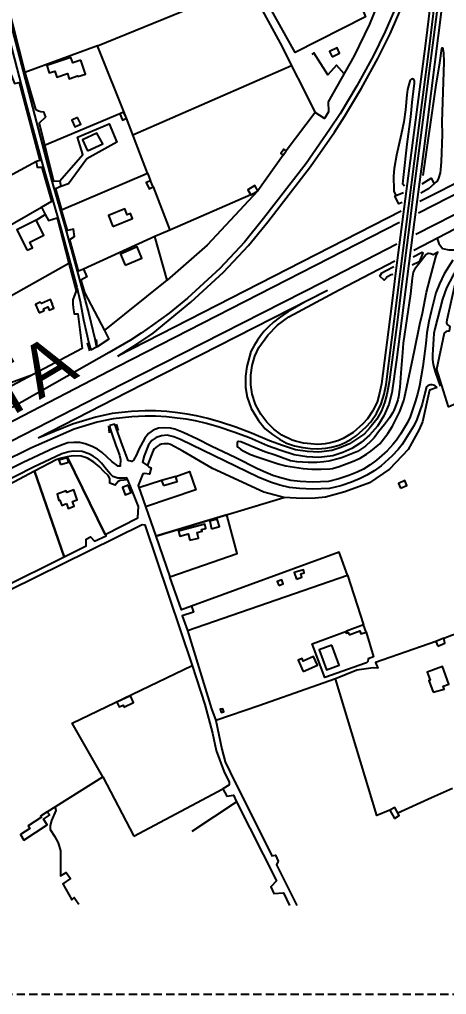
# Model space of a CAD drawing. Header units: millimetres. Extents: x 487814 to 495125, y 4392873 to 4398925.
# Drawn here: x 491263 to 491590, y 4394637 to 4395383 of the extents above; entities that cross this region are included whole.
import ezdxf

# ---------------------------------------------------------------- set-up
doc = ezdxf.new("R2010")
doc.units = ezdxf.units.MM
doc.linetypes.add('TRAZOS2', pattern=[9.525, 6.35, -3.175])
for name, color, linetype in [('Cartografia_Base', 8, 'Continuous'), ('Texto_Cartografia_Territorial', 7, 'Continuous'), ('Tramo_MT__15_S_E_Trazado', 5, 'TRAZOS2')]:
    doc.layers.add(name, color=color, linetype=linetype)
doc.styles.get("Standard").update_dxf_attribs({"font": 'arial.ttf'})

msp = doc.modelspace()

# ---------------------------------------------------------------- linework, layer by layer
at = {"layer": 'Cartografia_Base'}
for p, q in [((491323.04, 4395362.76, 116.79), (491438.24, 4395409.84, 117.08)), ((491471.6, 4395347.59, 115.68), (491350.24, 4395294.38, 114.77)), ((491340.09, 4395310.69, 116.67), (491282.63, 4395286.45, 116.44)), ((491489.64, 4395311.85, 116.75), (491467.37, 4395282.53, 117.02)), ((491702.37, 4395311.2, 113.37), (491569.7, 4395243.57, 113.64)), ((491361.45, 4395265.27, 115.53), (491363.64, 4395259.61, 115.99)), ((491365.75, 4395254.93, 115.57), (491378.37, 4395221.77, 115.71)), ((491440.37, 4395248.7, 117.51), (491378.37, 4395221.77, 115.71)), ((491280.35, 4395239.33, 115.59), (491283.16, 4395233.82, 115.64)), ((491276.24, 4395229.54, 115.68), (491283.16, 4395233.82, 115.64)), ((491555.34, 4395236.29, 113.71), (491338.52, 4395125.5, 114.47)), ((491378.37, 4395221.77, 115.71), (491366.92, 4395216.8, 115.38)), ((491248.27, 4395166.92, 115.44), (491301.06, 4395196.61, 115.73)), ((491307.95, 4395175.42, 113.84), (491306.89, 4395175.23, 113.86)), ((491315.28, 4395135.52, 110.92), (491316.93, 4395129.56, 113.44)), ((491322.44, 4395132.27, 109.49), (491318.01, 4395130.09, 108.58)), ((491272.87, 4395110.79, 113.51), (491234.32, 4395097.04, 114.65)), ((491331.39, 4395072.2, 113.4), (491331.96, 4395066.77, 109.77)), ((491336.43, 4395073.28, 108.16), (491332.3, 4395072.39, 108.34)), ((491337.34, 4395073.48, 113.52), (491338.97, 4395068.42, 109.51)), ((491371.96, 4395030.21, 112.81), (491354.82, 4395024.75, 112.8)), ((491514.29, 4394957.81, 109.75), (491526.61, 4394919.79, 109.27)), ((491351, 4394758.3, 108.5), (491419, 4394794.29, 109.61)), ((491395.63, 4394761.92, 109.61), (491429.54, 4394784.56, 109.61))]:
    msp.add_line(p, q, dxfattribs=at)
for points in [[(491361.16, 4395545.51, 118.05), (491359.58, 4395549.08, 117.96), (491334.83, 4395531.15, 117.66), (491303.08, 4395509.17, 117.33), (491269.76, 4395486.59, 117.01), (491239.93, 4395466.65, 116.73), (491239.11, 4395463.96, 116.44), (491238.04, 4395458.43, 116.75), (491237.89, 4395454.41, 116.77), (491238.17, 4395450.6, 116.77), (491238.94, 4395448.81, 117.01), (491247.38, 4395415.29, 116.63), (491256.52, 4395380.03, 116.4), (491273.49, 4395315.91, 115.6), (491288.2, 4395259.33, 115.01), (491298.58, 4395223.06, 115.03), (491316.49, 4395157.64, 111.98), (491321.09, 4395138.57, 109.01), (491322.44, 4395132.27, 108.56)], [(491552.83, 4395547.25, 117.44), (491569.42, 4395488.32, 117.44), (491566.81, 4395477.51, 117.13), (491558.43, 4395449.86, 116.6), (491550, 4395425.84, 115.87), (491531.19, 4395379.46, 114.46), (491519.45, 4395355.24, 114), (491499.65, 4395319.84, 114.38), (491499.74, 4395312.17, 113.7), (491496.62, 4395307.25, 113.55), (491489.64, 4395311.85, 116.75)], [(491347.82, 4395532.88, 119.11), (491324.18, 4395517.97, 119.08), (491272.6, 4395479.19, 118.2), (491243.14, 4395456.41, 118.2), (491239.76, 4395453.23, 118.24), (491239.57, 4395450.29, 118.24), (491248.38, 4395417.2, 117.93), (491267.54, 4395342.37, 117.27)], [(491481.58, 4395499.07, 115.91), (491527.99, 4395384.85, 114), (491474.3, 4395357.63, 115.45), (491435.97, 4395426.23, 116.37), (491391.5, 4395503.07, 118.96)], [(492093.9, 4395503.3, 114.29), (491941.74, 4395425.64, 113.94), (491681.39, 4395292.23, 113.37), (491649.42, 4395276.08, 113.56), (491568.62, 4395234.86, 113.67)], [(492093.9, 4395487.78, 114.5), (492024.84, 4395452.57, 114.13), (491963.94, 4395421.17, 114.13), (491893.28, 4395385.27, 113.75), (491826.29, 4395350.94, 113.56), (491753.4, 4395313.84, 113.37), (491624.35, 4395247.68, 113.56), (491566.57, 4395218.35, 113.76)], [(491499.01, 4395175.56, 114.2), (491481.98, 4395166.83, 114.51), (491468.63, 4395159.32, 114.28), (491462.14, 4395154.75, 114.03), (491457.85, 4395151.35, 114.05), (491453.79, 4395147.76, 114.22), (491450.62, 4395144.5, 114.22), (491447.82, 4395141.03, 114.24), (491445.45, 4395137.55, 114.32), (491442.96, 4395133.55, 114.32), (491440.5, 4395128.92, 114.32), (491437.29, 4395117.56, 114.34), (491436.26, 4395110.2, 114.61), (491436.37, 4395101.49, 114.42), (491437.6, 4395094.11, 114.55), (491440.62, 4395085.39, 114.68), (491446.31, 4395076.23, 114.59), (491451.44, 4395069.91, 114.49), (491456.93, 4395065.48, 114.49), (491462.21, 4395061.87, 114.59), (491467.66, 4395058.92, 114.64), (491473.73, 4395056.91, 114.66), (491480.05, 4395055.44, 114.74), (491485.98, 4395054.79, 115.18), (491491.65, 4395054.42, 115.67), (491497.67, 4395054.95, 115.79), (491502.14, 4395055.7, 115.86), (491508.02, 4395057.28, 116.02), (491512.51, 4395059.27, 116.07), (491517.09, 4395061.9, 116.47), (491520.89, 4395064.31, 116.47), (491528.59, 4395071.23, 116.78), (491532.3, 4395075.22, 116.84), (491536.49, 4395081.48, 117.16), (491540.21, 4395088.83, 117.37), (491542.28, 4395096.23, 117.66), (491543.79, 4395103.77, 117.68), (491565.62, 4395274.63, 120.08), (491577.42, 4395364.19, 117.37), (491588.04, 4395453.38, 116.38)], [(491438.24, 4395409.84, 117.08), (491462.92, 4395364.8, 116.18), (491489.64, 4395311.85, 116.75)], [(491579.81, 4395413.12, 116.47), (491573.96, 4395364.61, 117.37), (491562.15, 4395274.97, 120.08), (491551.63, 4395192.9, 120.77), (491548.04, 4395163.73, 119.85), (491540.35, 4395104.33, 117.68), (491538.89, 4395097.03, 117.66), (491536.95, 4395090.09, 117.37), (491533.48, 4395083.24, 117.16), (491529.56, 4395077.38, 116.84), (491526.13, 4395073.7, 116.78), (491518.78, 4395067.09, 116.47), (491510.93, 4395062.37, 116.07), (491506.85, 4395060.57, 116.02), (491501.39, 4395059.1, 115.86), (491497.23, 4395058.4, 115.79), (491491.61, 4395057.91, 115.67), (491486.26, 4395058.25, 115.18), (491480.64, 4395058.87, 114.74), (491474.67, 4395060.26, 114.66), (491471.94, 4395061.16, 114.65), (491464.22, 4395065.07, 114.51), (491458.01, 4395069.59, 114.44), (491452.54, 4395074.98, 114.37), (491447.95, 4395081.13, 114.3), (491444.32, 4395087.9, 114.24), (491443.74, 4395089.26, 114.26), (491441.51, 4395096.28, 114.29), (491440.35, 4395103.56, 114.31), (491440.3, 4395110.92, 114.33), (491441.34, 4395118.21, 114.36), (491443.46, 4395125.27, 114.38), (491446.62, 4395131.93, 114.41), (491453.42, 4395141.48, 114.59), (491460.86, 4395149.03, 114.68), (491469.34, 4395155.39, 114.77), (491507.84, 4395176.12, 113.72), (491550.43, 4395198.41, 113.56)], [(491245.34, 4395406.93, 116.75), (491268.65, 4395318.04, 115.6), (491280.61, 4395273.8, 115.01), (491295.39, 4395222.17, 115.03), (491307.31, 4395178.26, 114.12), (491309.82, 4395167.09, 113.03), (491312.34, 4395153.21, 111.39), (491316.45, 4395135.44, 108.95), (491318.01, 4395130.09, 108.58)], [(491584.66, 4395404.81, 116.49), (491568.48, 4395278.66, 119.78), (491565, 4395253.62, 120.6), (491561.66, 4395226.21, 120.85), (491555.79, 4395180.6, 120.36), (491552.28, 4395151.16, 119.46), (491546.25, 4395105.46, 117.92), (491544.51, 4395096.08, 117.61), (491542.66, 4395089.8, 117.33), (491540.25, 4395083.67, 117.15), (491536.69, 4395077.27, 116.87), (491531.43, 4395070.52, 116.7), (491527.26, 4395065.88, 116.54), (491522.09, 4395062.3, 116.3), (491515.75, 4395058.32, 116.07), (491509.34, 4395055.45, 115.88), (491502.31, 4395053.25, 115.69), (491492.34, 4395051.99, 115.44), (491483.73, 4395052.33, 114.92), (491474.61, 4395053.8, 114.71), (491464.56, 4395057.01, 114.7), (491454.64, 4395060.67, 114.77), (491440.84, 4395066.59, 114.3), (491428.85, 4395071.15, 114.12), (491417.27, 4395074.88, 113.97), (491407.6, 4395077.73, 113.95), (491398.79, 4395079.85, 113.63), (491391.61, 4395081.13, 113.74), (491384.54, 4395082.11, 113.74), (491376.13, 4395083.01, 113.86), (491367.55, 4395083.54, 113.84), (491359.52, 4395083.67, 114.1), (491349, 4395083.03, 114.07), (491341.67, 4395082.34, 114.07), (491334.4, 4395081.44, 114.07), (491321.78, 4395078.73, 113.65), (491304.02, 4395073.38, 113.59), (491277.76, 4395062.77, 113.78)], [(491553.62, 4395397.6, 114.3), (491543.24, 4395373.77, 114.24), (491534.03, 4395354.96, 114.15), (491521.6, 4395332.29, 114.05), (491508.7, 4395310.76, 113.86), (491500.91, 4395298.96, 113.83), (491482.68, 4395272.76, 113.81), (491450.15, 4395230.7, 113.86), (491435.43, 4395212.63, 114.34), (491416.55, 4395192.4, 114.38), (491391.86, 4395169.76, 114.59), (491377.79, 4395158.15, 114.42), (491365.2, 4395149.01, 114.32), (491356.38, 4395142.86, 114.36), (491348.23, 4395137.74, 114.21), (491332.1, 4395128.1, 114.4), (491257.72, 4395086.07, 113.67)], [(491338.52, 4395125.5, 114.47), (491353.96, 4395134.99, 114.13), (491365.78, 4395143.08, 114.59), (491394.52, 4395166.71, 114.8), (491419.41, 4395189.53, 114.59), (491438.5, 4395209.99, 114.55), (491453.32, 4395228.19, 114.07), (491485.94, 4395270.35, 114.02), (491504.29, 4395296.73, 114.04), (491512.13, 4395308.61, 114.07), (491525.11, 4395330.27, 114.26), (491537.63, 4395353.1, 114.36), (491546.92, 4395372.07, 114.45), (491557.37, 4395396.06, 114.51)], [(491586.57, 4395392.85, 116.76), (491572.52, 4395282.07, 119.7), (491564.08, 4395218.2, 121.13), (491551.84, 4395122.49, 118.5), (491548.25, 4395097.27, 117.73), (491545.88, 4395088.3, 117.4), (491542.21, 4395079.79, 117.08), (491537.3, 4395071.92, 116.76), (491531.27, 4395064.88, 116.43), (491524.88, 4395059.27, 116.11), (491517.67, 4395054.71, 115.86), (491510.78, 4395051.63, 115.67), (491503.17, 4395049.25, 115.48), (491492.51, 4395047.9, 115.23), (491483.32, 4395048.26, 114.71), (491473.65, 4395049.82, 114.5), (491463.24, 4395053.15, 114.49), (491453.12, 4395056.88, 114.56), (491439.31, 4395062.81, 114.09), (491427.5, 4395067.3, 113.91), (491416.07, 4395070.98, 113.76), (491406.54, 4395073.79, 113.74), (491397.95, 4395075.85, 113.42), (491390.95, 4395077.1, 113.53), (491384.06, 4395078.06, 113.53), (491375.77, 4395078.95, 113.65), (491367.38, 4395079.46, 113.63), (491359.61, 4395079.59, 113.89), (491349.32, 4395078.96, 113.86), (491342.11, 4395078.28, 113.86), (491335.07, 4395077.41, 113.86), (491322.8, 4395074.78, 113.44), (491305.36, 4395069.53, 113.38), (491272.05, 4395054.96, 113.48), (491249.28, 4395043.77, 113.1)], [(491295.67, 4395237.3, 115.98), (491361.45, 4395265.27, 115.53), (491345.22, 4395307.42, 116.02), (491323.04, 4395362.76, 116.79), (491267.54, 4395342.37, 117.27), (491275.75, 4395314.4, 117.02), (491277.99, 4395312.94, 117.02), (491279.65, 4395312.44, 116.98), (491281.85, 4395312.22, 116.83), (491283.19, 4395308.11, 117.02), (491278.4, 4395303.6, 117.02), (491289.37, 4395259.15, 115.49), (491294.4, 4395259.5, 115.72), (491295.02, 4395255.21, 115.68), (491290.96, 4395253.5, 116.25), (491295.67, 4395237.3, 115.98)], [(491511.74, 4395341.46, 114.32), (491505.8, 4395348.06, 114.49), (491499.2, 4395340.57, 114.61), (491488.63, 4395357.31, 114.82), (491487.07, 4395356.09, 114.88)], [(491502.51, 4395354.27, 118.42), (491508.31, 4395357.06, 118.42), (491506.35, 4395361.15, 118.42), (491500.55, 4395358.36, 118.42), (491502.51, 4395354.27, 118.42)], [(491572.2, 4395263.71, 120.29), (491581.9, 4395331.2, 118.6), (491584.9, 4395349.9, 118.14), (491586.44, 4395360.82, 116.16), (491586.68, 4395361.28, 115.81), (491586.88, 4395361.3, 115.74), (491587.32, 4395360.43, 115.74), (491587.83, 4395357.35, 115.7), (491588.08, 4395350.23, 115.54), (491586.53, 4395304.69, 113.1), (491586.65, 4395294.91, 113.14), (491585.87, 4395274.01, 113.14), (491585.49, 4395268.17, 113.14), (491585.14, 4395265.51, 113.14), (491584.07, 4395261.43, 113.25), (491582.89, 4395259.23, 113.25), (491581.92, 4395258.57, 113.25), (491580.73, 4395257.21, 113.27)], [(491310.34, 4395351.86, 115.18), (491304.12, 4395349.69, 115.16), (491302.7, 4395353.94, 115.29), (491284.23, 4395347.74, 115.4), (491286.16, 4395342.01, 115.24), (491290.55, 4395343.48, 115.21), (491292.09, 4395338.91, 115.07), (491300.03, 4395341.58, 115), (491301.38, 4395337.57, 114.93), (491307.81, 4395339.73, 114.91), (491307.99, 4395339.21, 114.9), (491313.92, 4395341.21, 114.91), (491310.34, 4395351.86, 115.18)], [(491256.39, 4395342.39, 116.74), (491259.65, 4395334.09, 116.74), (491263.05, 4395334.63, 116.82), (491279.02, 4395275.17, 116.21), (491276.44, 4395274.24, 116.21)], [(491557.84, 4395255.49, 120.81), (491556.76, 4395256.85, 120.09), (491557.22, 4395262.05, 119.48), (491559.97, 4395287.64, 118.64), (491562.74, 4395308.41, 118.37), (491564.1, 4395321.96, 117.95), (491565.56, 4395333.95, 117.65), (491565.56, 4395336.12, 117.26), (491565.17, 4395337.03, 116.96), (491564.63, 4395337.35, 116.65), (491564.11, 4395337.42, 116.46), (491563.08, 4395337.08, 116.23), (491562.61, 4395336.63, 116.16), (491562.13, 4395335.87, 116.16), (491561.45, 4395334.07, 116.12), (491560.35, 4395329.38, 116.19), (491559.79, 4395325.41, 116.23), (491558.72, 4395313.8, 116.23), (491557.34, 4395304.74, 116.19), (491555.37, 4395295.04, 116.19), (491551.73, 4395279.2, 116.19), (491550.04, 4395269.04, 116.19), (491549.53, 4395263.15, 116.19), (491549.69, 4395252.29, 116.19), (491549.76, 4395251.54, 116.19), (491551.23, 4395248.38, 116.67)], [(491807.78, 4395333.37, 113.49), (491735.74, 4395295.24, 113.19), (491693.96, 4395272.94, 113.37), (491633.76, 4395241.9, 113.19), (491565.06, 4395206.1, 113.74)], [(491815.62, 4395315.39, 114.64), (491812.18, 4395317.76, 114.45), (491807.52, 4395315.57, 114.37), (491785.45, 4395304.14, 113.83), (491721.31, 4395267.74, 112.05), (491697.97, 4395254.13, 111.55), (491671.73, 4395239.3, 110.63), (491621.52, 4395210.52, 110.59), (491606.33, 4395200.93, 111.21), (491599.44, 4395194.3, 110.74), (491594.81, 4395186.77, 111.61), (491590.18, 4395177.73, 111.6), (491587.04, 4395169.01, 111.44), (491581.11, 4395146.35, 112.39), (491580.47, 4395142.6, 112.41), (491580.07, 4395138.57, 112.76), (491579.27, 4395126.21, 113.01), (491579.48, 4395122.72, 113.06), (491579.88, 4395118.96, 113.06), (491581.41, 4395113.33, 113.2), (491585.26, 4395102.44, 113.26)], [(491307.91, 4395307.97, 117.58), (491303.48, 4395305.87, 117.58), (491305.87, 4395300.81, 117.58), (491310.3, 4395302.91, 117.58), (491307.91, 4395307.97, 117.58)], [(491343, 4395312.08, 117.51), (491340.09, 4395310.69, 117.51), (491342.31, 4395306.03, 117.51), (491345.22, 4395307.42, 117.51), (491343, 4395312.08, 117.51)], [(491294.4, 4395259.5, 114.98), (491311.97, 4395279.59, 114.58), (491307.79, 4395293.03, 114.59), (491332.01, 4395303.16, 114.3), (491337.96, 4395289.07, 114.1), (491314.84, 4395276.29, 114.54), (491300.96, 4395257.13, 114.88), (491295.02, 4395255.21, 114.99)], [(491315.5, 4395282.49, 114.51), (491327.24, 4395287.79, 114.21), (491322.68, 4395295.87, 114.32), (491311.69, 4395290.91, 114.53), (491315.5, 4395282.49, 114.51)], [(491465.07, 4395279.18, 118.31), (491467.37, 4395282.53, 118.31), (491465.57, 4395283.78, 118.31), (491463.27, 4395280.43, 118.31), (491465.07, 4395279.18, 118.31)], [(491465.07, 4395279.18, 117.51), (491445.83, 4395251.83, 117.51), (491407.01, 4395210.26, 115.03), (491376.47, 4395183.48, 114.77)], [(491280.35, 4395239.33, 115.59), (491288.07, 4395243.92, 115.53), (491280.75, 4395269.79, 115.83), (491277.11, 4395269.78, 116.17), (491276.44, 4395274.24, 116.21), (491215.06, 4395241.18, 115.48), (491230.91, 4395211.13, 115.29), (491280.35, 4395239.33, 115.59)], [(491571.4, 4395257.26, 117.91), (491578.37, 4395261.47, 117.09), (491580.73, 4395257.21, 113.27), (491576.34, 4395253.34, 113.4), (491570.51, 4395250.12, 113.4)], [(491363.64, 4395259.61, 117.01), (491360.41, 4395258.15, 117.01), (491362.52, 4395253.47, 117.01), (491365.75, 4395254.93, 117.01), (491363.64, 4395259.61, 117.01)], [(491440.37, 4395248.7, 118.35), (491445.83, 4395251.83, 118.35), (491443.53, 4395255.82, 118.35), (491438.07, 4395252.69, 118.35), (491440.37, 4395248.7, 118.35)], [(491556.21, 4395242.98, 113.57), (491553.5, 4395241.83, 113.54), (491550.66, 4395247.71, 116.65), (491551.23, 4395248.38, 116.67), (491557.19, 4395250.48, 117.22)], [(491334.75, 4395224.57, 114.07), (491349.8, 4395230.63, 113.65), (491348.33, 4395234.59, 113.68), (491345.72, 4395233.54, 113.75), (491343.93, 4395237.98, 113.8), (491331.38, 4395232.93, 114.15), (491334.75, 4395224.57, 114.07)], [(491283.16, 4395233.82, 115.64), (491285.53, 4395229.2, 115.72), (491292.19, 4395231.11, 115.87), (491301.06, 4395196.61, 115.73)], [(491312.39, 4395192, 115.49), (491308.61, 4395190.43, 115.15), (491301.98, 4395214.56, 115.57), (491305.4, 4395216.9, 115.57), (491304.7, 4395222.65, 115.57), (491300.25, 4395221.61, 115.72), (491295.67, 4395237.3, 115.98)], [(491554.21, 4395227.56, 113.73), (491338.81, 4395117.58, 114.43), (491212.92, 4395052.29, 112.89), (491086.31, 4394987.12, 111.61), (490598.4, 4394737.75, 112.52), (490535.1, 4394705.15, 112.61)], [(491269.2, 4395206.44, 114.46), (491273.45, 4395208.19, 114.56), (491271.24, 4395212.51, 114.56), (491282.1, 4395218.06, 114.81), (491276.24, 4395229.54, 114.81), (491261.3, 4395221.92, 114.46), (491269.2, 4395206.44, 114.46)], [(491313.1, 4395174.02, 115.11), (491328.46, 4395145, 114.58), (491376.47, 4395183.48, 114.65), (491366.92, 4395216.8, 115.38), (491312.39, 4395192, 115.49), (491315.01, 4395186.11, 115.11), (491310.27, 4395183.55, 115.03), (491313.1, 4395174.02, 115.11)], [(491552.06, 4395210.95, 113.86), (491495.69, 4395182.08, 114.33), (491342.24, 4395103.99, 114.24), (491228.62, 4395045.88, 113.28), (490994.45, 4394924.96, 110.83), (490676.53, 4394762.56, 112.07), (490564.48, 4394705.15, 112.65)], [(491344.3, 4395194.99, 114.02), (491356.99, 4395200.42, 113.79), (491353.35, 4395208.94, 113.66), (491340.66, 4395203.51, 113.89), (491344.3, 4395194.99, 114.02)], [(491582.98, 4395215.41, 113.61), (491584.17, 4395211.64, 113.12), (491586.91, 4395207.68, 112.31), (491591.77, 4395206.77, 111.92), (491595.72, 4395206.77, 111.69), (491597.54, 4395206.17, 111.51), (491598.76, 4395205.56, 111.39), (491600.15, 4395203.81, 111.3)], [(491429.92, 4395057.75, 111.57), (491430.04, 4395056.45, 111), (491430.45, 4395055.81, 111), (491431.1, 4395055.16, 110.92), (491432.63, 4395054.09, 110.92), (491434.92, 4395052.76, 111.07), (491440.14, 4395050.2, 111.26), (491445.19, 4395048.39, 111.72), (491461.41, 4395043.04, 112.79), (491467.04, 4395041.49, 112.37), (491480.46, 4395039.36, 112.91), (491487.1, 4395038.82, 112.98), (491494.16, 4395038.89, 113.06), (491500.81, 4395039.23, 113.21), (491502.81, 4395039.53, 113.25), (491508.07, 4395040.89, 113.25), (491518.07, 4395044.84, 113.71), (491524.05, 4395047.42, 114.02), (491528.99, 4395050.41, 114.17), (491532.17, 4395052.66, 114.21), (491537.82, 4395057.17, 114.17), (491538.96, 4395058.28, 114.17), (491545.23, 4395066.23, 114.21), (491548.65, 4395071.92, 114.21), (491550.36, 4395074.92, 114.21), (491554.39, 4395083.06, 114.28), (491555.46, 4395085.74, 114.32), (491557.31, 4395091.36, 114.32), (491557.91, 4395093.38, 114.32), (491562.61, 4395115.14, 113.37), (491565.63, 4395129.69, 113.02), (491569.57, 4395149.85, 112.6), (491571.83, 4395158.33, 112.41), (491574.82, 4395174.38, 112.18), (491577.67, 4395184.93, 112.03), (491581.57, 4395200.35, 112.14), (491582.11, 4395202.08, 112.18), (491583.36, 4395205, 112.18), (491579.75, 4395202.96, 111.88), (491578.2, 4395203.59, 111.91), (491576.39, 4395204.03, 112.95), (491576.02, 4395203.99, 113.25), (491574.33, 4395202.91, 114.13), (491565.62, 4395191.62, 118.95), (491564.6, 4395189.67, 119.44), (491563.71, 4395185.01, 119.86), (491562.56, 4395173.18, 119.14), (491557.03, 4395135.37, 118.26), (491556.29, 4395128.16, 118.26), (491555.33, 4395115.92, 117.57), (491554.49, 4395101.74, 116.88), (491553.38, 4395094.3, 116.81), (491552.81, 4395091.9, 116.81), (491552.11, 4395089.63, 116.81), (491549.78, 4395083.9, 116.65), (491549, 4395082.38, 116.58), (491546.41, 4395078.28, 116.39), (491542.7, 4395072.98, 116.35), (491538.06, 4395067.39, 116.35), (491534.71, 4395062.87, 116.35), (491532.19, 4395060.27, 116.35), (491528.02, 4395056.53, 116.39), (491523.64, 4395053.49, 116.39), (491521.91, 4395052.56, 116.39), (491510.5, 4395047.88, 115.7), (491508.05, 4395047.1, 115.58), (491500.02, 4395045.14, 115.05), (491496.21, 4395044.56, 114.74), (491490.78, 4395044.05, 114.51), (491484.2, 4395044.12, 114.47), (491475.63, 4395044.5, 114.36), (491470.77, 4395045.35, 113.79), (491468.67, 4395045.95, 113.6), (491459, 4395049.62, 113.52), (491451.09, 4395052.3, 113.33), (491446.74, 4395053.95, 113.21), (491432.61, 4395059.85, 113.14), (491430.85, 4395060.09, 113.06), (491430.24, 4395059.83, 112.75), (491430.05, 4395059.42, 112.49), (491429.92, 4395057.75, 111.57)], [(491564.48, 4395201.42, 114.17), (491571.51, 4395204.95, 114.03), (491571.82, 4395204.75, 114.03), (491572.07, 4395204.08, 114.28), (491569.2, 4395197.59, 117.41), (491568.65, 4395197.21, 117.58), (491563.68, 4395194.97, 117.56)], [(491301.06, 4395196.61, 115.73), (491306.89, 4395175.23, 115.18), (491304.26, 4395168.37, 115.15), (491304.12, 4395165.34, 115.11), (491304.41, 4395162.38, 115.11), (491305.12, 4395157.78, 115.11), (491307.98, 4395157.66, 114.84), (491311.25, 4395131.26, 113.43), (491249.41, 4395098.28, 114.27)], [(491595.03, 4395198.88, 111.52), (491588.38, 4395188.4, 111.95), (491584.74, 4395180.78, 111.95), (491581.87, 4395173.71, 111.91), (491578.24, 4395159.51, 112.45), (491576.52, 4395151.85, 112.49), (491575.09, 4395143.33, 112.52), (491574.24, 4395134.96, 113.25), (491572.05, 4395117.36, 113.36), (491569.29, 4395102.6, 113.57), (491567.83, 4395096.31, 113.57), (491566.22, 4395090.36, 113.57), (491562.25, 4395078.87, 113.52), (491560.27, 4395074.56, 113.34), (491554.79, 4395065.67, 113.17), (491551.85, 4395061.02, 113.34), (491549.09, 4395057.72, 113.33), (491544.65, 4395053.08, 113.27), (491536.57, 4395045.81, 113.12), (491531.61, 4395042.16, 113.1), (491526.54, 4395039.03, 113.04), (491521.69, 4395036.7, 112.89), (491515.35, 4395034, 112.64), (491507.79, 4395031.47, 112.75), (491499.89, 4395029.46, 112.58), (491487.57, 4395029.01, 112.54), (491478.09, 4395029.6, 112.7), (491470.97, 4395030.38, 112.47), (491464.04, 4395031.93, 112.45), (491457.32, 4395034.19, 112.43), (491451.74, 4395036.48, 112.41), (491445.52, 4395039.29, 112.09), (491428.93, 4395047.68, 112.3), (491410.07, 4395056.56, 112.6), (491399.48, 4395061.82, 112.6), (491388.74, 4395066.93, 112.54), (491382.22, 4395069.43, 112.54), (491378.84, 4395070.27, 112.41), (491374.64, 4395070.48, 112.39), (491369.67, 4395070.19, 112.39), (491365.64, 4395068.72, 112.39), (491362.11, 4395066.11, 112.39), (491359.23, 4395062.58, 112.43), (491354.61, 4395054.17, 112.47), (491352.98, 4395049.97, 112.41), (491350.67, 4395045.88, 112.43), (491349.32, 4395044.83, 112.38), (491348.7, 4395045.08, 112.34), (491347.06, 4395045.27, 112.34), (491346.58, 4395045.57, 112.34), (491342.22, 4395057.02, 110.13), (491336.43, 4395073.28, 108.16)], [(491549.08, 4395187.95, 117.47), (491547.76, 4395187.56, 117.47), (491544.54, 4395185.77, 117.52), (491543.97, 4395184.97, 117.52), (491542.27, 4395183.52, 117.52), (491539, 4395186.61, 114.59), (491540.5, 4395189.05, 114.2), (491543.83, 4395190.98, 114.36), (491549.87, 4395194.03, 114.3)], [(491591.26, 4395086.51, 113.73), (491618.83, 4395098.95, 112.78), (491642.08, 4395111.23, 112.03), (491624.26, 4395158.02, 112.41), (491608.92, 4395197.01, 112.03), (491604.51, 4395194.71, 112.22), (491602.98, 4395193.56, 112.22), (491601.01, 4395191.41, 112.22), (491597.34, 4395184.81, 112.78), (491590.36, 4395152.93, 113.92), (491590.13, 4395151.34, 113.92), (491590.13, 4395150.64, 113.92), (491590.47, 4395149.58, 113.92), (491592.67, 4395148.04, 113.54), (491592.12, 4395144.58, 113.54), (491591.02, 4395144.56, 113.54), (491589.87, 4395144.33, 113.54), (491588.36, 4395143.03, 113.54), (491582.5, 4395115.3, 113.92), (491591.26, 4395086.51, 113.73)], [(491499.01, 4395175.56, 114.2), (491345.77, 4395097.58, 114.11), (491277.76, 4395062.77, 113.78)], [(491278.35, 4395158.61, 113.31), (491282.3, 4395160.37, 113.34), (491281.72, 4395161.67, 113.47), (491285.1, 4395163.18, 113.5), (491286.22, 4395160.67, 113.24), (491289.64, 4395162.2, 113.26), (491288.37, 4395165.06, 113.56), (491288.7, 4395165.21, 113.56), (491287.19, 4395168.63, 113.88), (491280.24, 4395165.54, 113.81), (491279.36, 4395166.63, 113.83), (491275.54, 4395164.93, 113.79), (491278.35, 4395158.61, 113.31)], [(491328.46, 4395145, 113.72), (491331.68, 4395138.28, 113.72), (491322.87, 4395132.48, 113.72), (491322.3, 4395138.14, 108.78)], [(491582.9, 4395101.41, 113.37), (491581.23, 4395102.96, 113.22), (491579.18, 4395103.51, 113.31), (491577.92, 4395103.54, 113.31), (491575.96, 4395103.04, 113.58), (491574.69, 4395101.93, 113.45), (491573.1, 4395094.98, 113.46), (491571.42, 4395088.76, 113.46), (491567.29, 4395076.82, 113.41), (491565.06, 4395071.97, 113.23), (491556.25, 4395057.81, 113.23), (491553.13, 4395054.08, 113.22), (491548.45, 4395049.19, 113.16), (491539.98, 4395041.57, 113.01), (491534.64, 4395037.64, 112.99), (491529.15, 4395034.25, 112.93), (491523.94, 4395031.75, 112.78), (491517.27, 4395028.91, 112.53), (491509.32, 4395026.25, 112.64), (491500.66, 4395024.04, 112.47), (491487.49, 4395023.56, 112.43), (491477.62, 4395024.18, 112.59), (491470.07, 4395025, 112.36), (491462.58, 4395026.68, 112.34), (491455.41, 4395029.09, 112.32), (491445.87, 4395032.69, 112.44), (491386.66, 4395061.53, 112.5), (491381.6, 4395063.72, 112.52), (491376.39, 4395064.85, 112.57), (491372.07, 4395064.54, 112.59), (491368.06, 4395063.25, 112.61), (491364.69, 4395060.8, 112.61), (491362.2, 4395057.66, 112.61), (491358.87, 4395049.11, 112.61), (491357.46, 4395044.33, 112.46), (491361.48, 4395041.53, 112.43)], [(491582.9, 4395101.41, 113.34), (491577.02, 4395099.24, 113.34), (491571.69, 4395075.19, 112.81), (491569.23, 4395069.16, 112.81), (491560.63, 4395054.05, 112.39), (491546.5, 4395038.92, 110.86), (491531.21, 4395028.58, 110.9), (491512.24, 4395021.58, 110.86), (491497.51, 4395017.46, 110.78), (491489.5, 4395016.72, 110.82), (491479.89, 4395016.37, 111.36), (491465.59, 4395017.33, 111.55)], [(491332.3, 4395072.39, 108.34), (491332.86, 4395069.87, 108.8), (491333.96, 4395066.08, 109.05), (491337.06, 4395057.14, 110.27), (491338.67, 4395053.2, 110.76), (491339.87, 4395049.54, 111.39), (491340.64, 4395046.36, 111.79), (491340.51, 4395041.29, 112.42), (491338.78, 4395041.25, 112.51), (491334.02, 4395044.74, 112.45), (491326.73, 4395051.58, 112.39), (491323.05, 4395054.23, 112.24), (491319.05, 4395056.34, 112.14), (491313.53, 4395058.34, 112.07), (491309.62, 4395059.24, 112.07), (491304.94, 4395059.46, 112.07), (491300.44, 4395058.97, 112.07), (491296.79, 4395057.86, 112.05), (491289.61, 4395055.1, 112.03), (491266.31, 4395043.93, 111.57), (491201, 4395011.24, 111.93)], [(491346.22, 4395030.69, 112.5), (491345.55, 4395032.19, 112.69), (491344.34, 4395032.03, 112.69), (491338.53, 4395032.11, 112.67), (491334.93, 4395033.24, 112.67), (491332.98, 4395035.18, 112.67), (491329.95, 4395038.67, 112.67), (491326.25, 4395043.54, 112.12), (491322.8, 4395046.85, 112.1), (491319.81, 4395049, 111.95), (491316.55, 4395050.72, 111.85), (491311.36, 4395052.54, 111.78), (491304.97, 4395052.75, 112.15), (491301.1, 4395052.23, 112.17), (491295.76, 4395050.59, 112.17), (491273.62, 4395040.13, 112.09), (491247.95, 4395027.15, 112.21), (491213.77, 4395010.76, 111.6), (491169.6, 4394988.98, 111.17), (491141.55, 4394974.49, 111.13), (491141.72, 4394972.67, 111.21)], [(491367.69, 4394987.69, 112.35), (491465.59, 4395017.33, 111.55), (491450.31, 4395021.34, 111.7), (491411.14, 4395039.52, 111.55), (491388.29, 4395052.61, 112.2), (491378.83, 4395057.84, 112.39), (491377.18, 4395058.26, 112.42), (491375.49, 4395058.44, 112.45), (491373.79, 4395058.35, 112.48), (491372.12, 4395058.02, 112.52), (491370.52, 4395057.44, 112.55), (491369.03, 4395056.63, 112.58), (491367.67, 4395055.61, 112.62), (491366.48, 4395054.39, 112.65), (491365.66, 4395053.28, 112.69), (491361.33, 4395042.11, 112.73), (491361.48, 4395041.53, 112.73), (491362.45, 4395040.74, 112.73), (491364.09, 4395040.02, 112.73), (491362.8, 4395035.13, 112.73), (491358.98, 4395035.71, 112.81), (491357.85, 4395035.27, 112.81), (491354.2, 4395026.56, 112.81), (491367.69, 4394987.69, 112.35)], [(491297.6, 4394971.89, 112.88), (491314.46, 4394980.3, 112.35), (491314.44, 4394985.38, 113.08), (491317.85, 4394987.28, 113.08), (491320.79, 4394983.87, 113.27), (491329.69, 4394987.84, 113.23), (491328.95, 4394988.91, 113.31), (491300.01, 4395048.26, 112.88), (491294.61, 4395047.13, 112.77), (491291.46, 4395046, 112.85), (491274.86, 4395037.35, 112.64), (491297.6, 4394971.89, 112.88)], [(491294.79, 4395042.6, 114.6), (491301.12, 4395044.31, 114.6), (491299.91, 4395047.6, 114.6), (491293.48, 4395045.8, 114.6), (491294.79, 4395042.6, 114.6)], [(491328.95, 4394988.91, 113.31), (491354.06, 4395001.79, 113.88), (491354.34, 4395010.44, 113.88), (491346.22, 4395030.69, 113.31), (491340.53, 4395030.39, 113.19), (491338.95, 4395029.54, 113.19), (491336.72, 4395026.61, 113.34), (491332.49, 4395028.23, 113.34), (491332.57, 4395031.85, 113.31), (491331.21, 4395034.16, 113.34), (491328, 4395037.1, 113.34), (491324.51, 4395040.67, 113), (491320.28, 4395044.31, 112.96), (491315.49, 4395047.23, 112.96), (491310.61, 4395048.83, 112.96), (491304.54, 4395049.09, 112.96), (491300.01, 4395048.26, 112.88), (491328.95, 4394988.91, 113.31)], [(491196.02, 4394997.36, 113.23), (491224.12, 4394935.71, 112.82), (491238.67, 4394942.95, 112.85), (491238.72, 4394948.74, 112.85), (491246.28, 4394952.21, 112.73), (491249.81, 4394948.04, 112.81), (491297.6, 4394971.89, 112.88), (491274.86, 4395037.35, 112.64), (491247.25, 4395022.98, 112.31), (491246.81, 4395018.38, 112.31), (491243.58, 4395017.3, 112.31), (491240.68, 4395019.33, 112.31), (491196.02, 4394997.36, 113.23)], [(491382.9, 4395033.42, 112.81), (491393.35, 4395037.2, 111.32), (491398.28, 4395023.19, 110.97), (491359.88, 4395010.23, 112.78)], [(491373.68, 4395026.53, 114.65), (491384.03, 4395029.56, 114.65), (491382.9, 4395033.42, 114.65), (491371.96, 4395030.21, 114.65), (491373.68, 4395026.53, 114.65)], [(491555, 4395024.29, 115.18), (491559.78, 4395026.34, 115.18), (491558.16, 4395030.14, 115.18), (491553.38, 4395028.09, 115.18), (491555, 4395024.29, 115.18)], [(491299.28, 4395012.56, 111.7), (491300.63, 4395008.9, 111.67), (491305.26, 4395010.6, 111.77), (491303.95, 4395014.16, 111.81), (491307.64, 4395015.52, 111.9), (491304.88, 4395023.04, 111.96), (491299.64, 4395021.11, 111.82), (491299.18, 4395022.37, 111.83), (491292.12, 4395019.77, 111.66), (491293.54, 4395015.04, 111.62), (491294.21, 4395015.29, 111.64), (491295.7, 4395011.25, 111.61), (491299.28, 4395012.56, 111.7)], [(491346.63, 4395026.69, 115.3), (491342.16, 4395024.96, 115.3), (491344.35, 4395019.29, 115.3), (491348.82, 4395021.02, 115.3), (491346.63, 4395026.69, 115.3)], [(491378.43, 4394956.53, 110.98), (491429.87, 4394974.31, 110.17), (491421.96, 4395004.12, 111.74), (491367.69, 4394987.69, 112.35), (491378.43, 4394956.53, 110.98)], [(491410.26, 4394993.34, 110.49), (491416.3, 4394994.98, 110.36), (491414.76, 4395000.65, 110.59), (491408.92, 4394999.06, 110.72), (491410.26, 4394993.34, 110.49)], [(491237.86, 4394747.24, 109.35), (491210.76, 4394797.04, 110.63), (491194.72, 4394831.2, 110.97), (491175.54, 4394881.45, 112.01), (491168.82, 4394899.9, 112.01), (491174.63, 4394906.62, 111.81), (491357.23, 4394996.52, 112.58), (491359.28, 4394996.3, 112.98), (491395.57, 4394888.73, 111.06)], [(491393.62, 4394984.52, 110.75), (491400.3, 4394986.25, 110.61), (491399.21, 4394990.45, 110.74), (491403.1, 4394991.45, 110.65), (491402.74, 4394992.84, 110.71), (491405.92, 4394993.67, 110.64), (491405.11, 4394996.82, 110.77), (491384.98, 4394991.59, 111.22), (491385.96, 4394987.77, 111.06), (491392.35, 4394989.42, 110.92), (491393.62, 4394984.52, 110.75)], [(491391.88, 4394915.42, 110.82), (491514.29, 4394957.81, 110.52), (491508.03, 4394975.38, 110.52), (491394.9, 4394934.15, 110.44), (491396.48, 4394929.55, 110.36), (491387.97, 4394926.62, 110.82), (491391.88, 4394915.42, 110.82)], [(491475.21, 4394954.78, 112.04), (491479.38, 4394956.27, 112.04), (491478.62, 4394958.74, 112.04), (491481.31, 4394959.56, 112.04), (491480.55, 4394962.02, 112.04), (491473.64, 4394959.91, 112.04), (491475.21, 4394954.78, 112.04)], [(491394.9, 4394934.15, 110.44), (491387.4, 4394931.41, 110.78), (491378.43, 4394956.53, 110.98)], [(491461.7, 4394950.03, 112.84), (491465.16, 4394951.12, 112.84), (491464.18, 4394954.25, 112.84), (491460.48, 4394953.08, 112.84), (491461.7, 4394950.03, 112.84)], [(491515.58, 4394912.26, 109.13), (491523.78, 4394915.19, 109.18), (491524.6, 4394912.89, 109.18), (491528.56, 4394914.3, 109.28), (491526.61, 4394919.79, 109.27), (491513.5, 4394915.11, 109.09), (491513.24, 4394913.43, 109.12), (491514.95, 4394914.04, 109.1), (491515.58, 4394912.26, 109.13)], [(491588.06, 4394909.66, 110.42), (491593.86, 4394912.05, 110.9), (491628.29, 4394923.94, 111.98)], [(491391.88, 4394915.42, 110.21), (491410.35, 4394855.58, 109.87), (491413.6, 4394846.61, 109.46)], [(491528.56, 4394914.3, 110.21), (491534.13, 4394895.3, 109.6), (491530.25, 4394893.76, 109.87), (491529.9, 4394891.91, 109.87), (491528.95, 4394890.87, 109.87), (491528.14, 4394890.45, 109.87), (491496.88, 4394879.55, 109.98), (491487.42, 4394905.2, 110.25), (491513.5, 4394915.11, 110.25)], [(491583.56, 4394903.57, 113.73), (491588.87, 4394905.85, 113.73), (491588.06, 4394909.66, 113.73), (491581.81, 4394907.16, 113.73), (491583.56, 4394903.57, 113.73)], [(491502.42, 4394904.35, 109.29), (491492.56, 4394900.85, 109.24), (491498.27, 4394885.46, 109.76), (491508.08, 4394889.1, 109.63), (491502.42, 4394904.35, 109.29)], [(491581.81, 4394907.16, 110.38), (491535.88, 4394890.98, 110), (491537.56, 4394886.69, 109.84), (491534.01, 4394886.99, 109.46), (491521.42, 4394885.15, 110.3), (491505.18, 4394878.5, 110.72)], [(491480.49, 4394884.07, 109.51), (491491.48, 4394888.97, 109.55), (491488.43, 4394895.61, 109.32), (491480.54, 4394892.09, 109.29), (491479.61, 4394894.19, 109.21), (491476.58, 4394892.83, 109.2), (491480.49, 4394884.07, 109.51)], [(491327.29, 4394803.61, 108.18), (491303.77, 4394844.53, 109.37), (491395.57, 4394888.73, 111.06)], [(491395.57, 4394888.73, 111.06), (491405.15, 4394858.87, 110.49), (491410.96, 4394836.87, 109.88), (491413.87, 4394823.65, 109.57), (491419.77, 4394807.95, 109.15), (491423.75, 4394799.38, 109.15), (491423.84, 4394798.05, 109.15), (491423.48, 4394797.24, 109.15), (491419, 4394794.29, 109.61)], [(491579.93, 4394868.23, 108.99), (491588.38, 4394870.64, 109.01), (491587.54, 4394872.93, 109.05), (491591.82, 4394874.52, 109.09), (491586.89, 4394887.85, 109.32), (491575.35, 4394883.58, 109.27), (491577.6, 4394877.52, 109.16), (491576.63, 4394877.16, 109.15), (491579.93, 4394868.23, 108.99)], [(491546.71, 4394778.01, 107.93), (491536.9, 4394774.07, 107.82), (491505.18, 4394878.5, 108.96), (491446.42, 4394857.86, 109.23), (491413.6, 4394846.61, 109.46), (491418.16, 4394824.84, 109.5), (491420.86, 4394815.1, 109.15), (491424.55, 4394807.19, 109.12), (491456.36, 4394743.15, 108.31), (491459.32, 4394743.53, 108.5), (491461.25, 4394738.98, 108.58), (491459.92, 4394736.35, 108.58), (491475.67, 4394705.14, 107.96)], [(491343.33, 4394856.92, 108.83), (491350.69, 4394860.39, 108.83), (491348.29, 4394865.49, 108.92), (491337.9, 4394860.58, 108.92), (491339.68, 4394857.05, 108.86), (491342.61, 4394858.44, 108.86), (491343.33, 4394856.92, 108.83)], [(491417.67, 4394852.68, 111.39), (491419.62, 4394853.17, 111.39), (491418.99, 4394855.7, 111.39), (491417.04, 4394855.21, 111.39), (491417.67, 4394852.68, 111.39)], [(491284.61, 4394776.9, 109.57), (491327.29, 4394803.61, 108.43), (491351, 4394758.3, 108.5)], [(491419, 4394794.29, 109.61), (491422.01, 4394788.67, 109.57), (491427.15, 4394789.42, 109.31), (491429.54, 4394784.56, 109.61)], [(491552.8, 4394775.97, 107.93), (491578.56, 4394787.73, 108.44), (491594.78, 4394794.89, 108.69)], [(491429.54, 4394784.56, 109.61), (491460.03, 4394724.1, 108.5), (491455.78, 4394719.54, 108.81), (491458.04, 4394714.36, 108.58), (491465.26, 4394714.76, 108.54), (491470, 4394705.14, 108.28)], [(491266.81, 4394755.2, 108.06), (491284.61, 4394766.87, 108.14), (491281.78, 4394771.19, 108.29), (491286.38, 4394774.19, 108.31), (491284.61, 4394776.9, 108.41), (491279.52, 4394773.56, 108.39), (491280.16, 4394772.59, 108.35), (491270.16, 4394766.03, 108.32), (491271.28, 4394764.1, 108.25), (491264.08, 4394759.38, 108.21), (491266.81, 4394755.2, 108.06)], [(491290.68, 4394780.69, 108.42), (491291.21, 4394777.85, 108.34), (491287.96, 4394770.25, 108.18), (491286.87, 4394766.34, 108.09), (491286.87, 4394763.3, 108.01), (491290.13, 4394758.09, 107.83), (491292.95, 4394753.09, 107.65), (491294.91, 4394747.01, 107.46), (491294.91, 4394727.9, 106.93), (491299.03, 4394730.51, 106.95), (491302.51, 4394725.73, 106.77), (491296.64, 4394721.82, 106.74), (491303.38, 4394709.45, 106.31), (491305.33, 4394711.18, 106.33), (491308.81, 4394706.28, 106.23)], [(491550.22, 4394771.77, 106.68), (491553.97, 4394773.88, 106.67), (491550.46, 4394780.12, 106.74), (491546.71, 4394778.01, 106.75), (491550.22, 4394771.77, 106.68)]]:
    msp.add_polyline3d(points, dxfattribs=at)
at = {"layer": 'Tramo_MT__15_S_E_Trazado', "linetype": 'TRAZOS2'}
msp.add_lwpolyline([(490296.11, 4398160.52), (494163.23, 4398160.52), (494163.23, 4394637.06), (490296.11, 4394637.06)], close=True, dxfattribs=at)

# ---------------------------------------------------------------- texts
at = {"layer": 'Texto_Cartografia_Territorial'}
msp.add_text('AUTOPISTA', height=39.37, rotation=30.58302, dxfattribs=at).set_placement((491041.79, 4394951.81))

doc.saveas('drawing.dxf')
